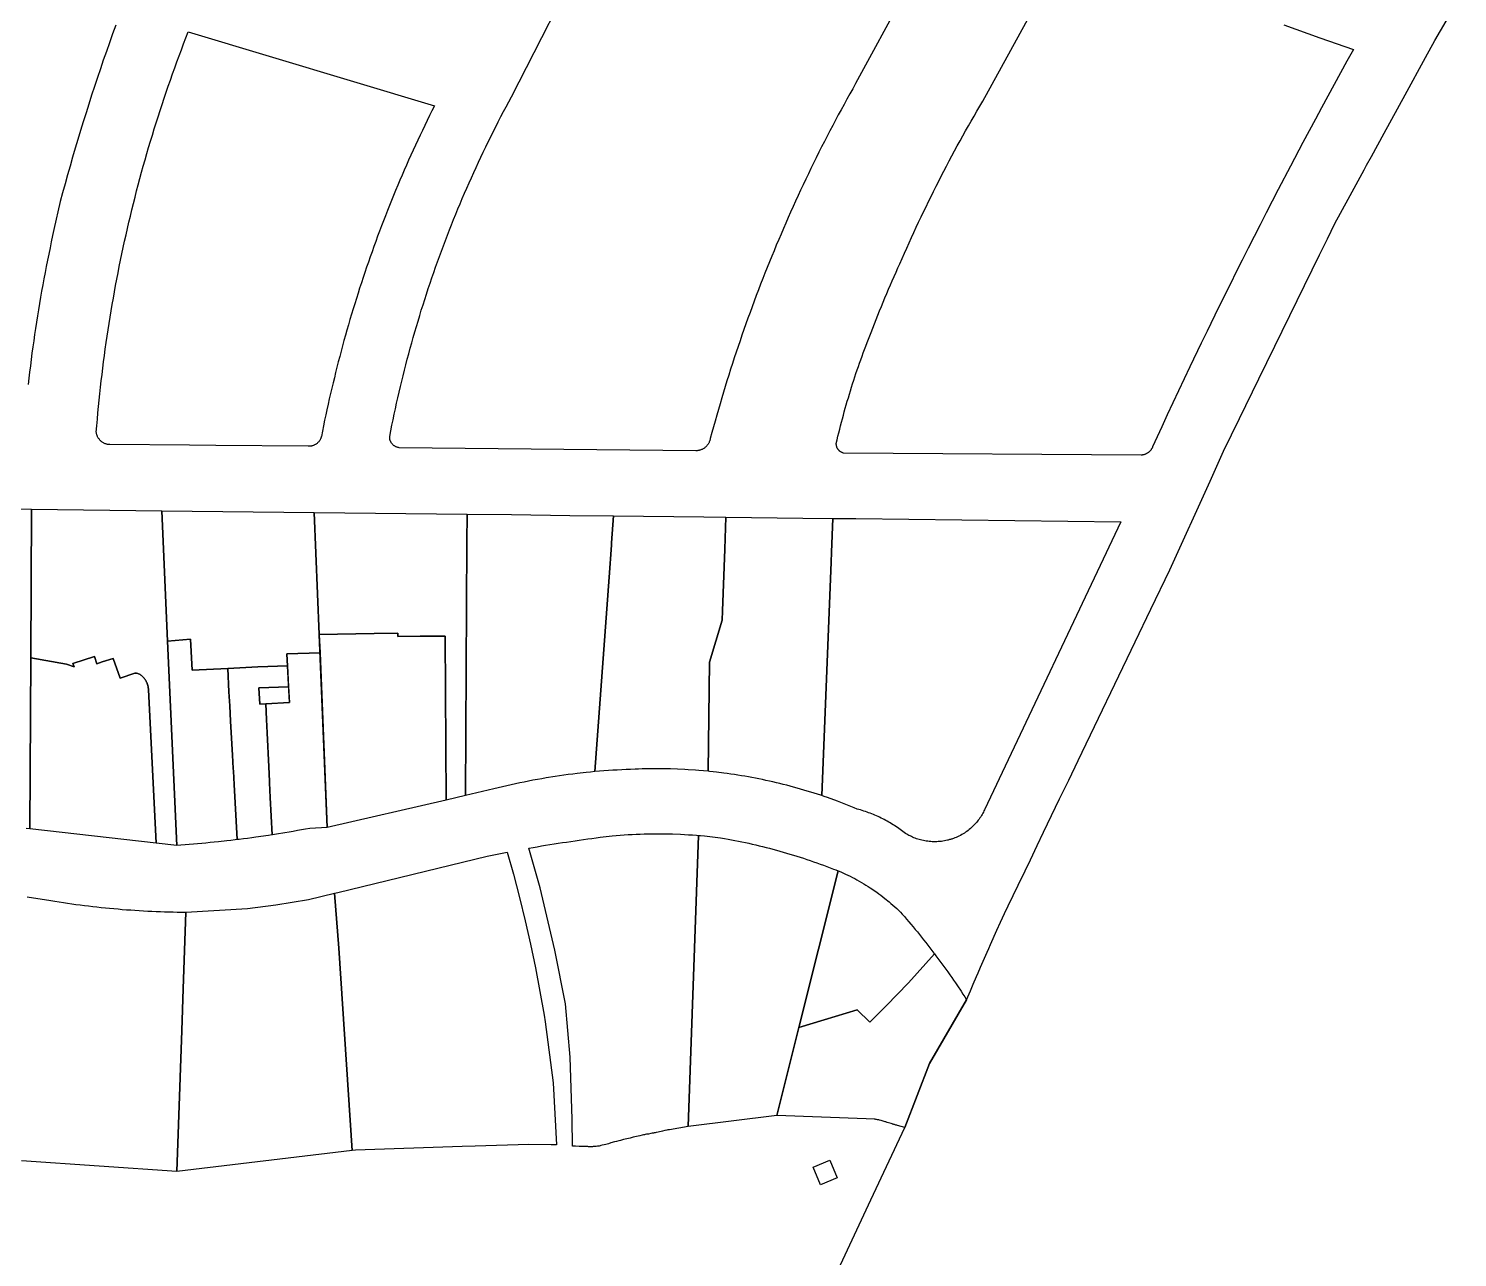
# Model space of a CAD drawing. Header units: metres. Extents: x 3 to 1005126, y 39 to 4383651.
# Drawn here: x 477537.6 to 477799, y 4370850.3 to 4371075.1 of the extents above; entities that cross this region are included whole.
import ezdxf

# ---------------------------------------------------------------- set-up
doc = ezdxf.new("R2010")
doc.units = ezdxf.units.M
doc.header["$MEASUREMENT"] = 0
doc.layers.add('TM_Llucmajor', color=7, linetype='Continuous')

msp = doc.modelspace()

# ---------------------------------------------------------------- linework, layer by layer
at = {"layer": 'TM_Llucmajor', "linetype": 'Continuous', "flags": 128}
for points in [[(477706.56, 4371097.54), (477688.92, 4371065.03), (477688.38, 4371064.07), (477687.85, 4371063.12), (477687.32, 4371062.16), (477686.79, 4371061.19), (477686.27, 4371060.23), (477685.74, 4371059.26), (477685.23, 4371058.3), (477684.72, 4371057.32), (477684.21, 4371056.35), (477683.7, 4371055.38), (477683.2, 4371054.4), (477682.7, 4371053.42), (477682.21, 4371052.44), (477681.72, 4371051.45), (477681.23, 4371050.47), (477680.75, 4371049.48), (477680.27, 4371048.49), (477679.8, 4371047.5), (477679.33, 4371046.5), (477678.86, 4371045.51), (477678.4, 4371044.51), (477677.94, 4371043.51), (477677.48, 4371042.51), (477677.03, 4371041.51), (477676.58, 4371040.5), (477676.14, 4371039.49), (477675.7, 4371038.48), (477675.27, 4371037.47), (477674.84, 4371036.46), (477674.41, 4371035.45), (477673.99, 4371034.43), (477673.57, 4371033.41), (477673.15, 4371032.39), (477672.74, 4371031.37), (477672.33, 4371030.35), (477671.93, 4371029.33), (477671.53, 4371028.3), (477671.14, 4371027.27), (477670.75, 4371026.25), (477670.36, 4371025.22), (477669.98, 4371024.18), (477669.6, 4371023.15), (477669.22, 4371022.12), (477668.85, 4371021.08), (477668.49, 4371020.04), (477668.13, 4371019.01), (477667.77, 4371017.97), (477667.42, 4371016.92), (477667.07, 4371015.88), (477666.72, 4371014.84), (477666.38, 4371013.79), (477666.04, 4371012.75), (477665.71, 4371011.7), (477665.38, 4371010.65), (477665.06, 4371009.6), (477664.74, 4371008.55), (477664.42, 4371007.5), (477664.11, 4371006.45), (477663.81, 4371005.39), (477663.5, 4371004.34), (477663.2, 4371003.28), (477662.91, 4371002.23), (477662.62, 4371001.17), (477662.33, 4371000.11), (477662.31, 4371000), (477662.29, 4370999.89), (477662.26, 4370999.79), (477662.23, 4370999.68), (477662.19, 4370999.57), (477662.15, 4370999.46), (477662.1, 4370999.35), (477662.04, 4370999.25), (477661.98, 4370999.15), (477661.92, 4370999.04), (477661.85, 4370998.94), (477661.78, 4370998.85), (477661.7, 4370998.75), (477661.62, 4370998.66), (477661.53, 4370998.58), (477661.44, 4370998.5), (477661.34, 4370998.42), (477661.25, 4370998.34), (477661.14, 4370998.27), (477661.04, 4370998.21), (477660.93, 4370998.15), (477660.82, 4370998.1), (477660.71, 4370998.05), (477660.6, 4370998.01), (477660.49, 4370997.97), (477660.38, 4370997.94), (477660.27, 4370997.91), (477660.15, 4370997.89), (477660.04, 4370997.87), (477659.93, 4370997.86), (477659.82, 4370997.85), (477659.71, 4370997.85), (477659.71, 4370997.85), (477605.41, 4370998.41), (477605.33, 4370998.42), (477605.24, 4370998.44), (477605.16, 4370998.46), (477605.07, 4370998.48), (477604.99, 4370998.51), (477604.9, 4370998.54), (477604.82, 4370998.58), (477604.73, 4370998.62), (477604.65, 4370998.67), (477604.57, 4370998.72), (477604.49, 4370998.77), (477604.42, 4370998.83), (477604.34, 4370998.89), (477604.27, 4370998.96), (477604.2, 4370999.03), (477604.14, 4370999.1), (477604.08, 4370999.18), (477604.02, 4370999.26), (477603.97, 4370999.34), (477603.92, 4370999.42), (477603.88, 4370999.51), (477603.84, 4370999.6), (477603.81, 4370999.69), (477603.78, 4370999.78), (477603.75, 4370999.87), (477603.73, 4370999.95), (477603.72, 4371000.04), (477603.71, 4371000.13), (477603.7, 4371000.22), (477603.7, 4371000.31), (477603.7, 4371000.4), (477603.7, 4371000.48), (477603.9, 4371001.49), (477604.1, 4371002.5), (477604.31, 4371003.51), (477604.52, 4371004.52), (477604.74, 4371005.53), (477604.96, 4371006.54), (477605.19, 4371007.55), (477605.42, 4371008.56), (477605.66, 4371009.57), (477605.9, 4371010.57), (477606.14, 4371011.58), (477606.4, 4371012.58), (477606.65, 4371013.58), (477606.91, 4371014.58), (477607.18, 4371015.58), (477607.45, 4371016.58), (477607.73, 4371017.58), (477608.01, 4371018.58), (477608.29, 4371019.58), (477608.58, 4371020.57), (477608.88, 4371021.56), (477609.18, 4371022.56), (477609.48, 4371023.55), (477609.79, 4371024.54), (477610.11, 4371025.53), (477610.43, 4371026.51), (477610.75, 4371027.5), (477611.08, 4371028.48), (477611.41, 4371029.46), (477611.75, 4371030.44), (477612.09, 4371031.42), (477612.44, 4371032.4), (477612.79, 4371033.38), (477613.15, 4371034.35), (477613.51, 4371035.32), (477613.88, 4371036.29), (477614.25, 4371037.26), (477614.63, 4371038.23), (477615.01, 4371039.19), (477615.39, 4371040.16), (477615.78, 4371041.12), (477616.18, 4371042.08), (477616.57, 4371043.03), (477616.98, 4371043.99), (477617.39, 4371044.94), (477617.8, 4371045.89), (477618.22, 4371046.84), (477618.64, 4371047.78), (477619.06, 4371048.73), (477619.49, 4371049.67), (477619.93, 4371050.61), (477620.37, 4371051.55), (477620.81, 4371052.48), (477621.26, 4371053.41), (477621.71, 4371054.34), (477622.17, 4371055.27), (477622.63, 4371056.2), (477623.09, 4371057.12), (477623.56, 4371058.04), (477624.04, 4371058.96), (477624.52, 4371059.87), (477625, 4371060.78), (477625.48, 4371061.69), (477625.98, 4371062.6), (477653.67, 4371116.79)], [(477767.21, 4371075.75), (477773.82, 4371073.4), (477779.95, 4371071.21), (477778.78, 4371069.09), (477777.61, 4371066.97), (477776.45, 4371064.85), (477775.29, 4371062.72), (477774.14, 4371060.6), (477773, 4371058.47), (477771.85, 4371056.34), (477770.72, 4371054.2), (477768.46, 4371049.92), (477766.22, 4371045.64), (477764, 4371041.34), (477762.9, 4371039.19), (477761.8, 4371037.03), (477760.7, 4371034.88), (477759.62, 4371032.72), (477758.53, 4371030.55), (477757.45, 4371028.39), (477755.31, 4371024.05), (477753.19, 4371019.71), (477752.14, 4371017.53), (477750.04, 4371013.17), (477749, 4371010.99), (477746.94, 4371006.61), (477745.92, 4371004.42), (477744.9, 4371002.23), (477743.23, 4370998.54), (477743.23, 4370998.54), (477743.2, 4370998.47), (477743.16, 4370998.39), (477743.12, 4370998.32), (477743.08, 4370998.25), (477743.04, 4370998.18), (477742.99, 4370998.11), (477742.95, 4370998.04), (477742.89, 4370997.98), (477742.84, 4370997.91), (477742.78, 4370997.85), (477742.73, 4370997.78), (477742.67, 4370997.72), (477742.6, 4370997.66), (477742.54, 4370997.61), (477742.47, 4370997.55), (477742.4, 4370997.5), (477742.33, 4370997.45), (477742.26, 4370997.41), (477742.19, 4370997.36), (477742.11, 4370997.32), (477742.04, 4370997.28), (477741.96, 4370997.24), (477741.88, 4370997.21), (477741.8, 4370997.18), (477741.72, 4370997.15), (477741.64, 4370997.12), (477741.56, 4370997.1), (477741.48, 4370997.08), (477741.4, 4370997.07), (477741.32, 4370997.05), (477741.24, 4370997.04), (477741.16, 4370997.03), (477686.71, 4370997.43), (477686.58, 4370997.47), (477686.51, 4370997.49), (477686.44, 4370997.52), (477686.37, 4370997.54), (477686.31, 4370997.58), (477686.24, 4370997.61), (477686.18, 4370997.65), (477686.11, 4370997.69), (477686.05, 4370997.74), (477685.99, 4370997.79), (477685.93, 4370997.84), (477685.88, 4370997.89), (477685.82, 4370997.95), (477685.77, 4370998.01), (477685.72, 4370998.07), (477685.68, 4370998.13), (477685.63, 4370998.2), (477685.6, 4370998.26), (477685.56, 4370998.33), (477685.53, 4370998.4), (477685.5, 4370998.47), (477685.47, 4370998.54), (477685.45, 4370998.62), (477685.43, 4370998.69), (477685.41, 4370998.76), (477685.4, 4370998.83), (477685.39, 4370998.91), (477685.38, 4370998.98), (477685.38, 4370999.05), (477685.38, 4370999.12), (477685.38, 4370999.19), (477685.53, 4370999.84), (477685.68, 4371000.49), (477685.84, 4371001.13), (477686, 4371001.78), (477686.16, 4371002.42), (477686.33, 4371003.07), (477686.5, 4371003.71), (477686.67, 4371004.35), (477686.84, 4371004.99), (477687.02, 4371005.63), (477687.2, 4371006.27), (477687.39, 4371006.91), (477687.58, 4371007.55), (477687.77, 4371008.19), (477687.96, 4371008.82), (477688.16, 4371009.46), (477688.36, 4371010.09), (477688.57, 4371010.73), (477688.77, 4371011.36), (477688.98, 4371011.99), (477689.2, 4371012.62), (477689.41, 4371013.25), (477689.63, 4371013.88), (477689.86, 4371014.5), (477690.08, 4371015.13), (477690.31, 4371015.75), (477690.54, 4371016.37), (477690.78, 4371017), (477691.02, 4371017.62), (477691.26, 4371018.23), (477691.5, 4371018.85), (477691.75, 4371019.47), (477692.06, 4371020.27), (477692.36, 4371021.06), (477692.67, 4371021.86), (477692.98, 4371022.65), (477693.3, 4371023.45), (477693.62, 4371024.24), (477693.94, 4371025.03), (477694.27, 4371025.82), (477694.6, 4371026.6), (477694.93, 4371027.39), (477695.27, 4371028.17), (477695.61, 4371028.95), (477695.96, 4371029.73), (477696.31, 4371030.51), (477696.66, 4371031.29), (477697.02, 4371032.06), (477697.43, 4371033.02), (477697.85, 4371033.97), (477698.27, 4371034.93), (477698.7, 4371035.88), (477699.13, 4371036.83), (477699.56, 4371037.77), (477700, 4371038.72), (477700.44, 4371039.66), (477700.89, 4371040.61), (477701.34, 4371041.55), (477701.79, 4371042.49), (477702.25, 4371043.42), (477702.71, 4371044.36), (477703.17, 4371045.29), (477703.64, 4371046.22), (477704.11, 4371047.15), (477704.58, 4371048.08), (477705.06, 4371049.01), (477705.55, 4371049.93), (477706.03, 4371050.85), (477706.52, 4371051.77), (477707.02, 4371052.69), (477707.51, 4371053.61), (477708.01, 4371054.52), (477708.52, 4371055.44), (477709.03, 4371056.35), (477709.54, 4371057.25), (477710.05, 4371058.16), (477710.57, 4371059.06), (477711.09, 4371059.97), (477711.62, 4371060.86), (477712.15, 4371061.76), (477727.55, 4371089.86)], [(477686.15, 4370848.96), (477691.71, 4370860.81), (477697.93, 4370874.05), (477702.41, 4370885.79), (477709.2, 4370897.43), (477709.68, 4370898.53), (477709.91, 4370899.06), (477710.44, 4370900.28), (477711.04, 4370901.68), (477711.34, 4370902.36), (477711.78, 4370903.37), (477712.96, 4370906.1), (477713.27, 4370906.83), (477713.59, 4370907.55), (477714.71, 4370910.14), (477715.41, 4370911.63), (477716.15, 4370913.18), (477716.84, 4370914.62), (477718.64, 4370918.36), (477719.91, 4370921), (477720.89, 4370923.04), (477722.13, 4370925.63), (477723.3, 4370928.05), (477726.23, 4370934.17), (477727.88, 4370937.6), (477729.61, 4370941.21), (477740.03, 4370962.89), (477742.91, 4370968.88), (477746.36, 4370976.05), (477753.73, 4370992.31), (477756.17, 4370997.78), (477759.11, 4371003.76), (477762.66, 4371011.01), (477765.57, 4371016.95), (477773.78, 4371033.69), (477775.2, 4371036.58), (477776.58, 4371039.41), (477778.99, 4371043.88), (477781.93, 4371049.24), (477782.38, 4371050.07), (477783.24, 4371051.66), (477785.57, 4371055.92), (477789.42, 4371062.97), (477793.12, 4371069.75), (477794.83, 4371072.86), (477798.98, 4371079.98)], [(477553.59, 4371075.67), (477553.01, 4371074.08), (477552.44, 4371072.48), (477551.88, 4371070.89), (477551.32, 4371069.29), (477550.78, 4371067.69), (477550.25, 4371066.1), (477549.7, 4371064.48), (477549.18, 4371062.87), (477548.66, 4371061.26), (477548.16, 4371059.65), (477547.66, 4371058.04), (477547.16, 4371056.42), (477546.66, 4371054.8), (477546.18, 4371053.18), (477545.71, 4371051.56), (477545.25, 4371049.93), (477544.78, 4371048.3), (477544.34, 4371046.68), (477543.88, 4371045.05), (477543.45, 4371043.42), (477542.28, 4371038.33), (477542.04, 4371037.21), (477541.8, 4371036.08), (477541.57, 4371034.96), (477541.34, 4371033.83), (477541.1, 4371032.71), (477540.88, 4371031.57), (477540.67, 4371030.44), (477540.45, 4371029.31), (477540.25, 4371028.18), (477540.04, 4371027.05), (477539.84, 4371025.92), (477539.66, 4371024.78), (477539.46, 4371023.64), (477539.28, 4371022.51), (477539.1, 4371021.38), (477538.92, 4371020.23), (477538.75, 4371019.09), (477538.59, 4371017.96), (477538.43, 4371016.83), (477538.27, 4371015.67), (477538.12, 4371014.53), (477537.97, 4371013.39), (477537.84, 4371012.25), (477537.69, 4371011.11), (477537.57, 4371009.96)], [(477493.32, 4370987.67), (477538.16, 4370987.16), (477538.03, 4370959.99), (477537.89, 4370928.67), (477537.89, 4370928.67), (477537.23, 4370928.78)], [(477537.4, 4370916.25), (477541.72, 4370915.56), (477542.48, 4370915.44), (477543.25, 4370915.32), (477544.01, 4370915.2), (477544.78, 4370915.09), (477545.55, 4370914.98), (477546.31, 4370914.87), (477547.08, 4370914.77), (477547.85, 4370914.67), (477548.62, 4370914.58), (477549.39, 4370914.49), (477550.16, 4370914.4), (477550.93, 4370914.32), (477551.7, 4370914.24), (477552.47, 4370914.17), (477553.24, 4370914.1), (477554.01, 4370914.03), (477554.79, 4370913.96), (477555.56, 4370913.9), (477556.33, 4370913.85), (477557.11, 4370913.79), (477557.88, 4370913.75), (477558.65, 4370913.7), (477559.43, 4370913.66), (477560.2, 4370913.62), (477560.97, 4370913.59), (477561.75, 4370913.56), (477562.52, 4370913.53), (477563.3, 4370913.51), (477564.07, 4370913.49), (477564.84, 4370913.47), (477565.62, 4370913.46), (477566.39, 4370913.45), (477565.91, 4370899.45), (477565.65, 4370891.79), (477564.76, 4370865.99), (477536.34, 4370867.99)]]:
    msp.add_lwpolyline(points, dxfattribs=at)
for points in [[(477550.04, 4371001.26), (477550.13, 4371002.43), (477550.23, 4371003.6), (477550.33, 4371004.77), (477550.44, 4371005.94), (477550.56, 4371007.11), (477550.68, 4371008.28), (477550.81, 4371009.45), (477550.94, 4371010.62), (477551.08, 4371011.79), (477551.22, 4371012.95), (477551.37, 4371014.12), (477551.52, 4371015.29), (477551.68, 4371016.45), (477551.84, 4371017.62), (477552.01, 4371018.79), (477552.19, 4371019.95), (477552.37, 4371021.12), (477552.56, 4371022.28), (477552.75, 4371023.44), (477552.94, 4371024.61), (477553.15, 4371025.77), (477553.35, 4371026.93), (477553.57, 4371028.09), (477553.79, 4371029.25), (477554.01, 4371030.41), (477554.24, 4371031.56), (477554.47, 4371032.72), (477554.71, 4371033.88), (477554.96, 4371035.03), (477555.21, 4371036.18), (477555.47, 4371037.33), (477555.73, 4371038.49), (477555.99, 4371039.64), (477556.27, 4371040.78), (477556.54, 4371041.93), (477556.83, 4371043.08), (477557.12, 4371044.22), (477557.41, 4371045.36), (477557.71, 4371046.5), (477558.01, 4371047.64), (477558.32, 4371048.78), (477558.63, 4371049.92), (477558.95, 4371051.06), (477559.28, 4371052.19), (477559.61, 4371053.32), (477559.94, 4371054.45), (477560.29, 4371055.58), (477560.63, 4371056.71), (477560.98, 4371057.83), (477561.34, 4371058.95), (477561.7, 4371060.08), (477562.06, 4371061.2), (477562.44, 4371062.31), (477562.81, 4371063.43), (477563.19, 4371064.54), (477563.58, 4371065.65), (477563.97, 4371066.76), (477564.37, 4371067.87), (477564.77, 4371068.97), (477565.18, 4371070.08), (477565.59, 4371071.18), (477566, 4371072.28), (477566.42, 4371073.37), (477566.85, 4371074.46), (477611.87, 4371060.94), (477611.42, 4371060.05), (477610.98, 4371059.15), (477610.54, 4371058.26), (477610.1, 4371057.36), (477609.67, 4371056.45), (477609.24, 4371055.55), (477608.82, 4371054.65), (477608.4, 4371053.74), (477607.98, 4371052.83), (477607.57, 4371051.92), (477607.16, 4371051), (477606.75, 4371050.09), (477606.35, 4371049.17), (477605.95, 4371048.25), (477605.56, 4371047.33), (477605.17, 4371046.41), (477604.78, 4371045.48), (477604.4, 4371044.56), (477604.02, 4371043.63), (477603.65, 4371042.7), (477603.28, 4371041.77), (477602.91, 4371040.83), (477602.55, 4371039.9), (477602.19, 4371038.96), (477601.84, 4371038.02), (477601.49, 4371037.08), (477601.14, 4371036.14), (477600.8, 4371035.2), (477600.46, 4371034.25), (477600.13, 4371033.31), (477599.8, 4371032.36), (477599.47, 4371031.41), (477599.15, 4371030.46), (477598.83, 4371029.51), (477598.51, 4371028.56), (477598.2, 4371027.6), (477597.9, 4371026.65), (477597.6, 4371025.69), (477597.3, 4371024.74), (477597.01, 4371023.78), (477596.72, 4371022.82), (477596.43, 4371021.85), (477596.15, 4371020.89), (477595.87, 4371019.93), (477595.6, 4371018.96), (477595.33, 4371018), (477595.07, 4371017.03), (477594.81, 4371016.06), (477594.55, 4371015.1), (477594.3, 4371014.13), (477594.05, 4371013.16), (477593.81, 4371012.18), (477593.57, 4371011.21), (477593.33, 4371010.24), (477593.1, 4371009.27), (477592.87, 4371008.29), (477592.65, 4371007.32), (477592.43, 4371006.34), (477592.22, 4371005.36), (477592.01, 4371004.39), (477591.8, 4371003.41), (477591.6, 4371002.43), (477591.4, 4371001.45), (477591.21, 4371000.47), (477591.19, 4371000.38), (477591.16, 4371000.29), (477591.13, 4371000.19), (477591.09, 4371000.1), (477591.05, 4371000.01), (477591, 4370999.92), (477590.95, 4370999.83), (477590.9, 4370999.75), (477590.84, 4370999.66), (477590.78, 4370999.58), (477590.71, 4370999.5), (477590.64, 4370999.42), (477590.57, 4370999.34), (477590.49, 4370999.27), (477590.41, 4370999.2), (477590.33, 4370999.13), (477590.24, 4370999.07), (477590.15, 4370999.01), (477590.06, 4370998.96), (477589.97, 4370998.91), (477589.87, 4370998.86), (477589.78, 4370998.82), (477589.68, 4370998.79), (477589.58, 4370998.76), (477589.48, 4370998.73), (477589.38, 4370998.71), (477589.28, 4370998.69), (477589.19, 4370998.67), (477589.09, 4370998.66), (477588.99, 4370998.66), (477588.89, 4370998.66), (477588.8, 4370998.66), (477571.88, 4370998.8), (477567.07, 4370998.84), (477552.53, 4370998.96), (477552.42, 4370998.96), (477552.32, 4370998.97), (477552.21, 4370998.99), (477552.1, 4370999.01), (477551.99, 4370999.03), (477551.88, 4370999.06), (477551.77, 4370999.1), (477551.66, 4370999.13), (477551.55, 4370999.18), (477551.44, 4370999.23), (477551.34, 4370999.29), (477551.23, 4370999.35), (477551.13, 4370999.41), (477551.04, 4370999.48), (477550.94, 4370999.56), (477550.85, 4370999.64), (477550.76, 4370999.72), (477550.68, 4370999.81), (477550.6, 4370999.9), (477550.53, 4371000), (477550.46, 4371000.1), (477550.4, 4371000.2), (477550.34, 4371000.3), (477550.28, 4371000.4), (477550.24, 4371000.51), (477550.19, 4371000.62), (477550.15, 4371000.72), (477550.12, 4371000.83), (477550.09, 4371000.94), (477550.07, 4371001.05), (477550.05, 4371001.15), (477550.04, 4371001.26)], [(477538.03, 4370959.99), (477538.16, 4370987.16), (477562.01, 4370986.88), (477563.07, 4370963.01), (477564.74, 4370925.64), (477561, 4370926.06), (477559.57, 4370954.15), (477559.57, 4370954.25), (477559.56, 4370954.35), (477559.55, 4370954.45), (477559.53, 4370954.55), (477559.52, 4370954.65), (477559.5, 4370954.75), (477559.47, 4370954.85), (477559.45, 4370954.95), (477559.42, 4370955.05), (477559.39, 4370955.15), (477559.35, 4370955.24), (477559.31, 4370955.34), (477559.27, 4370955.44), (477559.23, 4370955.53), (477559.18, 4370955.62), (477559.13, 4370955.71), (477559.08, 4370955.81), (477559.03, 4370955.89), (477558.97, 4370955.98), (477558.91, 4370956.07), (477558.85, 4370956.15), (477558.78, 4370956.23), (477558.72, 4370956.31), (477558.65, 4370956.39), (477558.58, 4370956.46), (477558.51, 4370956.53), (477558.43, 4370956.6), (477558.36, 4370956.67), (477558.28, 4370956.73), (477558.2, 4370956.79), (477558.12, 4370956.85), (477558.04, 4370956.91), (477557.63, 4370957.1), (477557.4, 4370957.15), (477557.09, 4370957.14), (477554.41, 4370956.27), (477553.14, 4370959.86), (477551.12, 4370959.22), (477550.11, 4370958.89), (477549.68, 4370960.22), (477545.77, 4370958.96), (477545.98, 4370958.32), (477544.59, 4370958.8), (477538.03, 4370959.99)], [(477584.86, 4370960.69), (477584.98, 4370958.51), (477579.55, 4370958.33), (477574.07, 4370958.04), (477567.55, 4370957.69), (477567.27, 4370963.36), (477563.07, 4370963.01), (477562.01, 4370986.88), (477589.91, 4370986.56), (477590.82, 4370964.21), (477590.96, 4370960.88), (477584.86, 4370960.69)], [(477590.82, 4370964.21), (477589.91, 4370986.56), (477617.84, 4370986.24), (477617.81, 4370981.1), (477617.54, 4370934.78), (477614, 4370933.96), (477613.84, 4370963.91), (477609.71, 4370963.91), (477609.25, 4370963.91), (477605.21, 4370963.89), (477605.2, 4370964.5), (477600.87, 4370964.41), (477590.82, 4370964.21)], [(477641.2, 4370939.15), (477640.43, 4370939.07), (477639.61, 4370938.99), (477637.99, 4370938.81), (477637.18, 4370938.71), (477636.36, 4370938.61), (477635.55, 4370938.49), (477634.74, 4370938.38), (477633.94, 4370938.26), (477632.32, 4370938), (477631.51, 4370937.86), (477630.71, 4370937.72), (477629.9, 4370937.57), (477628.3, 4370937.25), (477627.5, 4370937.09), (477626.7, 4370936.91), (477625.9, 4370936.74), (477625.11, 4370936.56), (477624.31, 4370936.37), (477623.52, 4370936.18), (477622.73, 4370935.98), (477617.54, 4370934.78), (477617.81, 4370981.1), (477617.84, 4370986.24), (477625.97, 4370986.16), (477636.67, 4370986.03), (477644.64, 4370985.94), (477644.28, 4370981.03), (477644.25, 4370980.6), (477643.82, 4370974.73), (477641.2, 4370939.15)], [(477661.97, 4370939.21), (477660.25, 4370939.37), (477659.6, 4370939.42), (477658.3, 4370939.5), (477657.65, 4370939.54), (477656.35, 4370939.6), (477655.05, 4370939.64), (477654.41, 4370939.66), (477653.76, 4370939.67), (477653.11, 4370939.67), (477652.46, 4370939.68), (477651.81, 4370939.67), (477651.17, 4370939.66), (477649.87, 4370939.64), (477649.23, 4370939.62), (477648.58, 4370939.59), (477647.76, 4370939.57), (477646.95, 4370939.53), (477646.13, 4370939.5), (477645.32, 4370939.45), (477644.5, 4370939.4), (477643.69, 4370939.35), (477642.87, 4370939.29), (477642.06, 4370939.22), (477641.2, 4370939.15), (477643.82, 4370974.73), (477644.25, 4370980.6), (477644.28, 4370981.03), (477644.64, 4370985.94), (477661.16, 4370985.75), (477665.19, 4370985.7), (477664.98, 4370979.82), (477664.59, 4370968.57), (477664.53, 4370966.87), (477662.21, 4370959.18), (477661.97, 4370939.21)], [(477661.97, 4370939.21), (477662.21, 4370959.18), (477664.53, 4370966.87), (477664.59, 4370968.57), (477664.98, 4370979.82), (477665.19, 4370985.7), (477679.27, 4370985.53), (477684.77, 4370985.47), (477684.52, 4370979.32), (477684.45, 4370977.46), (477682.73, 4370934.76), (477682.56, 4370934.82), (477681.32, 4370935.22), (477679.46, 4370935.79), (477678.2, 4370936.15), (477677.58, 4370936.33), (477676.95, 4370936.5), (477676.32, 4370936.66), (477675.68, 4370936.82), (477675.05, 4370936.98), (477674.42, 4370937.13), (477673.78, 4370937.28), (477673.14, 4370937.42), (477672.51, 4370937.56), (477671.87, 4370937.7), (477671.23, 4370937.83), (477670.59, 4370937.95), (477669.95, 4370938.08), (477669.3, 4370938.19), (477668.66, 4370938.31), (477668.02, 4370938.41), (477667.37, 4370938.52), (477666.73, 4370938.62), (477666.08, 4370938.71), (477665.44, 4370938.8), (477664.79, 4370938.89), (477663.49, 4370939.05), (477662.85, 4370939.12), (477662.2, 4370939.19), (477661.97, 4370939.21)], [(477682.73, 4370934.76), (477684.45, 4370977.46), (477684.52, 4370979.32), (477684.77, 4370985.47), (477688.94, 4370985.43), (477737.41, 4370984.86), (477712.49, 4370932.17), (477712.39, 4370931.96), (477712.28, 4370931.74), (477712.17, 4370931.53), (477712.05, 4370931.32), (477711.92, 4370931.11), (477711.79, 4370930.9), (477711.65, 4370930.69), (477711.5, 4370930.48), (477711.35, 4370930.27), (477711.19, 4370930.07), (477711.03, 4370929.87), (477710.85, 4370929.67), (477710.68, 4370929.48), (477710.49, 4370929.29), (477710.3, 4370929.1), (477710.1, 4370928.92), (477709.9, 4370928.74), (477709.69, 4370928.57), (477709.48, 4370928.4), (477709.26, 4370928.23), (477709.03, 4370928.07), (477708.8, 4370927.92), (477708.56, 4370927.77), (477708.32, 4370927.63), (477708.07, 4370927.5), (477707.82, 4370927.37), (477707.57, 4370927.25), (477707.31, 4370927.13), (477707.05, 4370927.03), (477706.79, 4370926.93), (477706.65, 4370926.88), (477706.52, 4370926.83), (477706.38, 4370926.79), (477706.25, 4370926.75), (477706.11, 4370926.71), (477705.97, 4370926.67), (477705.84, 4370926.63), (477705.7, 4370926.6), (477705.42, 4370926.54), (477705.15, 4370926.48), (477704.87, 4370926.44), (477704.59, 4370926.4), (477704.31, 4370926.37), (477704.03, 4370926.35), (477703.75, 4370926.33), (477703.47, 4370926.33), (477703.19, 4370926.33), (477702.92, 4370926.34), (477702.64, 4370926.35), (477702.37, 4370926.38), (477702.1, 4370926.41), (477701.83, 4370926.44), (477701.57, 4370926.49), (477701.3, 4370926.54), (477701.05, 4370926.6), (477700.79, 4370926.66), (477700.54, 4370926.73), (477700.29, 4370926.81), (477700.05, 4370926.89), (477699.81, 4370926.98), (477699.57, 4370927.07), (477699.34, 4370927.17), (477699.11, 4370927.27), (477698.89, 4370927.38), (477698.67, 4370927.49), (477698.46, 4370927.61), (477698.25, 4370927.73), (477698.05, 4370927.85), (477697.8, 4370928.04), (477697.56, 4370928.22), (477697.31, 4370928.41), (477697.06, 4370928.59), (477696.8, 4370928.77), (477696.55, 4370928.95), (477696.29, 4370929.12), (477696.03, 4370929.29), (477695.76, 4370929.45), (477695.5, 4370929.62), (477695.23, 4370929.78), (477694.96, 4370929.93), (477694.69, 4370930.09), (477694.41, 4370930.24), (477694.14, 4370930.38), (477693.86, 4370930.52), (477693.58, 4370930.66), (477693.3, 4370930.8), (477693.02, 4370930.93), (477692.73, 4370931.06), (477692.45, 4370931.18), (477692.16, 4370931.3), (477691.87, 4370931.42), (477691.58, 4370931.54), (477691.29, 4370931.64), (477691, 4370931.75), (477690.7, 4370931.85), (477690.41, 4370931.95), (477690.11, 4370932.05), (477689.81, 4370932.14), (477689.52, 4370932.22), (477689.22, 4370932.31), (477688.63, 4370932.56), (477687.43, 4370933.04), (477686.83, 4370933.28), (477686.22, 4370933.51), (477685.62, 4370933.74), (477683.79, 4370934.4), (477683.17, 4370934.61), (477682.73, 4370934.76)], [(477563.07, 4370963.01), (477567.27, 4370963.36), (477567.55, 4370957.69), (477574.07, 4370958.04), (477574.3, 4370953.75), (477574.44, 4370951.18), (477574.6, 4370948.39), (477574.94, 4370942.18), (477575.07, 4370939.73), (477575.1, 4370939.21), (477575.23, 4370936.77), (477575.78, 4370926.71), (477575.43, 4370926.66), (477574.66, 4370926.57), (477573.9, 4370926.48), (477572.38, 4370926.32), (477571.61, 4370926.24), (477570.85, 4370926.16), (477570.09, 4370926.09), (477569.32, 4370926.01), (477568.56, 4370925.95), (477567.8, 4370925.88), (477567.03, 4370925.82), (477566.27, 4370925.76), (477565.5, 4370925.7), (477564.74, 4370925.64), (477563.07, 4370963.01)], [(477590.82, 4370964.21), (477600.87, 4370964.41), (477605.2, 4370964.5), (477605.21, 4370963.89), (477609.25, 4370963.91), (477609.71, 4370963.91), (477613.84, 4370963.91), (477614, 4370933.96), (477592.26, 4370928.92), (477590.82, 4370964.21)], [(477537.89, 4370928.67), (477538.03, 4370959.99), (477544.59, 4370958.8), (477545.98, 4370958.32), (477545.77, 4370958.96), (477549.68, 4370960.22), (477550.11, 4370958.89), (477551.12, 4370959.22), (477553.14, 4370959.86), (477554.41, 4370956.27), (477557.09, 4370957.14), (477557.4, 4370957.15), (477557.63, 4370957.1), (477558.04, 4370956.91), (477558.12, 4370956.85), (477558.2, 4370956.79), (477558.28, 4370956.73), (477558.36, 4370956.67), (477558.43, 4370956.6), (477558.51, 4370956.53), (477558.58, 4370956.46), (477558.65, 4370956.39), (477558.72, 4370956.31), (477558.78, 4370956.23), (477558.85, 4370956.15), (477558.91, 4370956.07), (477558.97, 4370955.98), (477559.03, 4370955.89), (477559.08, 4370955.81), (477559.13, 4370955.71), (477559.18, 4370955.62), (477559.23, 4370955.53), (477559.27, 4370955.44), (477559.31, 4370955.34), (477559.35, 4370955.24), (477559.39, 4370955.15), (477559.42, 4370955.05), (477559.45, 4370954.95), (477559.47, 4370954.85), (477559.5, 4370954.75), (477559.52, 4370954.65), (477559.53, 4370954.55), (477559.55, 4370954.45), (477559.56, 4370954.35), (477559.57, 4370954.25), (477559.57, 4370954.15), (477561, 4370926.06), (477537.89, 4370928.67)], [(477585.36, 4370951.77), (477584.86, 4370960.69), (477590.96, 4370960.88), (477592.26, 4370928.92), (477589.07, 4370928.77), (477588.32, 4370928.63), (477587.56, 4370928.5), (477586.81, 4370928.36), (477586.05, 4370928.23), (477585.3, 4370928.1), (477584.54, 4370927.97), (477583.02, 4370927.73), (477582.27, 4370927.61), (477582.18, 4370927.6), (477581.85, 4370934.41), (477581.72, 4370937.09), (477581.7, 4370937.43), (477581.58, 4370940.05), (477581.28, 4370946.23), (477581.16, 4370948.68), (477581.02, 4370951.53), (477585.36, 4370951.77)], [(477579.55, 4370958.33), (477584.98, 4370958.51), (477585.2, 4370954.69), (477579.77, 4370954.46), (477579.93, 4370951.47), (477581.02, 4370951.53), (477581.16, 4370948.68), (477581.28, 4370946.23), (477581.58, 4370940.05), (477581.7, 4370937.43), (477581.72, 4370937.09), (477581.85, 4370934.41), (477582.18, 4370927.6), (477581.51, 4370927.49), (477579.23, 4370927.16), (477578.47, 4370927.06), (477577.71, 4370926.95), (477576.95, 4370926.85), (477576.19, 4370926.76), (477575.78, 4370926.71), (477575.23, 4370936.77), (477575.1, 4370939.21), (477575.07, 4370939.73), (477574.94, 4370942.18), (477574.6, 4370948.39), (477574.44, 4370951.18), (477574.3, 4370953.75), (477574.07, 4370958.04), (477579.55, 4370958.33)], [(477581.02, 4370951.53), (477579.93, 4370951.47), (477579.77, 4370954.46), (477585.2, 4370954.69), (477585.36, 4370951.77), (477581.02, 4370951.53)], [(477658.3, 4370874.23), (477654.89, 4370873.66), (477654.59, 4370873.61), (477654.4, 4370873.57), (477654, 4370873.49), (477653.61, 4370873.41), (477652.82, 4370873.23), (477652.43, 4370873.15), (477652.23, 4370873.11), (477652.06, 4370873.08), (477651.94, 4370873.05), (477651.71, 4370873.01), (477651.47, 4370872.96), (477651.01, 4370872.87), (477650.66, 4370872.81), (477650.42, 4370872.76), (477650.31, 4370872.74), (477650.13, 4370872.7), (477649.87, 4370872.65), (477649.42, 4370872.55), (477649.13, 4370872.49), (477648.54, 4370872.35), (477648.24, 4370872.28), (477647.65, 4370872.13), (477646.47, 4370871.84), (477645.88, 4370871.69), (477645.63, 4370871.63), (477645.15, 4370871.5), (477644.82, 4370871.41), (477644.17, 4370871.23), (477643.69, 4370871.09), (477643.2, 4370870.96), (477642.95, 4370870.89), (477642.58, 4370870.8), (477642.32, 4370870.74), (477642.18, 4370870.71), (477641.98, 4370870.67), (477641.78, 4370870.64), (477641.68, 4370870.63), (477641.48, 4370870.6), (477641.38, 4370870.59), (477641.23, 4370870.58), (477641.03, 4370870.56), (477640.93, 4370870.56), (477640.78, 4370870.55), (477640.55, 4370870.55), (477640.41, 4370870.55), (477640.3, 4370870.55), (477640.23, 4370870.55), (477640.08, 4370870.55), (477639.92, 4370870.56), (477639.61, 4370870.56), (477639.45, 4370870.56), (477639.38, 4370870.56), (477639.24, 4370870.56), (477639.17, 4370870.56), (477639.07, 4370870.56), (477639, 4370870.56), (477638.91, 4370870.57), (477638.7, 4370870.57), (477638.35, 4370870.59), (477637.65, 4370870.64), (477637.13, 4370870.67), (477637.09, 4370875.57), (477636.7, 4370886.95), (477635.85, 4370896.71), (477633.9, 4370906.52), (477631.2, 4370917.87), (477629.14, 4370925.15), (477629.91, 4370925.28), (477630.68, 4370925.42), (477631.44, 4370925.55), (477632.21, 4370925.68), (477632.98, 4370925.8), (477633.75, 4370925.93), (477634.52, 4370926.05), (477635.29, 4370926.17), (477636.06, 4370926.28), (477636.83, 4370926.4), (477637.6, 4370926.51), (477638.37, 4370926.62), (477639.15, 4370926.73), (477639.92, 4370926.84), (477640.69, 4370926.95), (477641.46, 4370927.05), (477642.19, 4370927.15), (477644.38, 4370927.39), (477645.11, 4370927.46), (477645.84, 4370927.52), (477646.58, 4370927.58), (477647.31, 4370927.63), (477648.05, 4370927.67), (477648.78, 4370927.71), (477649.52, 4370927.74), (477650.26, 4370927.76), (477650.99, 4370927.78), (477652.47, 4370927.8), (477653.2, 4370927.8), (477654.68, 4370927.78), (477655.41, 4370927.76), (477656.89, 4370927.7), (477657.62, 4370927.66), (477658.36, 4370927.62), (477659.09, 4370927.57), (477659.83, 4370927.51), (477660.19, 4370927.48), (477658.3, 4370874.23)], [(477674.48, 4370876.28), (477658.3, 4370874.23), (477660.19, 4370927.48), (477660.56, 4370927.45), (477661.29, 4370927.38), (477662.75, 4370927.22), (477664.21, 4370927.04), (477664.94, 4370926.94), (477665.58, 4370926.82), (477666.22, 4370926.7), (477666.85, 4370926.58), (477667.49, 4370926.45), (477668.12, 4370926.32), (477668.76, 4370926.19), (477669.39, 4370926.05), (477670.02, 4370925.91), (477670.65, 4370925.76), (477671.28, 4370925.61), (477671.91, 4370925.45), (477672.54, 4370925.3), (477673.17, 4370925.13), (477673.79, 4370924.97), (477674.42, 4370924.8), (477675.04, 4370924.62), (477675.67, 4370924.45), (477676.29, 4370924.26), (477676.91, 4370924.08), (477677.53, 4370923.89), (477678.15, 4370923.7), (477678.77, 4370923.5), (477679.39, 4370923.3), (477680, 4370923.09), (477680.61, 4370922.89), (477681.23, 4370922.67), (477681.84, 4370922.46), (477682.45, 4370922.24), (477683.05, 4370922.02), (477683.66, 4370921.79), (477684.26, 4370921.56), (477684.87, 4370921.33), (477685.31, 4370921.16), (477685.73, 4370920.98), (477678.52, 4370892.33), (477674.48, 4370876.28)], [(477593.6, 4370916.91), (477594.22, 4370917.06), (477621.53, 4370923.66), (477622.44, 4370923.85), (477623.36, 4370924.04), (477624.28, 4370924.22), (477625.19, 4370924.41), (477626.32, 4370920.37), (477627.45, 4370916.12), (477628.5, 4370911.85), (477629.47, 4370907.57), (477630.37, 4370903.27), (477631.18, 4370898.94), (477631.92, 4370894.6), (477632.12, 4370893.38), (477633.57, 4370882.21), (477634.22, 4370870.87), (477633.78, 4370870.89), (477633.57, 4370870.9), (477633.35, 4370870.91), (477633.24, 4370870.91), (477629.14, 4370870.93), (477619.31, 4370870.65), (477616.95, 4370870.59), (477597.42, 4370869.91), (477596.86, 4370869.84), (477594.37, 4370906.84), (477593.6, 4370916.91)], [(477683.15, 4370893.75), (477678.52, 4370892.33), (477685.73, 4370920.98), (477686.18, 4370920.8), (477687.04, 4370920.42), (477687.47, 4370920.22), (477687.89, 4370920.01), (477688.32, 4370919.8), (477688.74, 4370919.58), (477689.15, 4370919.36), (477689.57, 4370919.13), (477690.39, 4370918.65), (477690.79, 4370918.4), (477691.2, 4370918.15), (477691.6, 4370917.9), (477692.77, 4370917.09), (477693.16, 4370916.81), (477693.54, 4370916.53), (477694.28, 4370915.95), (477695.02, 4370915.35), (477695.37, 4370915.04), (477695.73, 4370914.73), (477696.08, 4370914.41), (477696.42, 4370914.09), (477697.1, 4370913.43), (477697.43, 4370913.1), (477697.83, 4370912.63), (477698.23, 4370912.17), (477698.63, 4370911.7), (477699.02, 4370911.24), (477699.42, 4370910.77), (477699.81, 4370910.3), (477700.2, 4370909.82), (477700.59, 4370909.35), (477701.35, 4370908.39), (477701.74, 4370907.91), (477702.11, 4370907.43), (477702.49, 4370906.95), (477702.86, 4370906.46), (477703.24, 4370905.97), (477703.33, 4370905.85), (477698.58, 4370900.5), (477694.48, 4370896.32), (477692.23, 4370894.04), (477691.51, 4370893.31), (477689.2, 4370895.6), (477683.15, 4370893.75)], [(477596.86, 4370869.84), (477564.76, 4370865.99), (477565.65, 4370891.79), (477565.91, 4370899.45), (477566.39, 4370913.45), (477577.7, 4370914.1), (477582.85, 4370914.77), (477588.85, 4370915.76), (477593.6, 4370916.91), (477594.37, 4370906.84), (477596.86, 4370869.84)], [(477674.48, 4370876.28), (477678.52, 4370892.33), (477683.15, 4370893.75), (477689.2, 4370895.6), (477691.51, 4370893.31), (477692.23, 4370894.04), (477694.48, 4370896.32), (477698.58, 4370900.5), (477703.33, 4370905.85), (477703.61, 4370905.48), (477703.97, 4370904.99), (477704.34, 4370904.5), (477704.7, 4370904), (477705.06, 4370903.51), (477705.42, 4370903.01), (477705.77, 4370902.51), (477706.13, 4370902.01), (477706.48, 4370901.51), (477706.83, 4370901), (477707.17, 4370900.5), (477707.52, 4370899.99), (477708.2, 4370898.97), (477708.53, 4370898.46), (477708.87, 4370897.94), (477709.2, 4370897.43), (477702.41, 4370885.79), (477697.93, 4370874.05), (477696.56, 4370874.42), (477696.42, 4370874.46), (477696.24, 4370874.51), (477696.13, 4370874.54), (477696.01, 4370874.58), (477695.93, 4370874.6), (477695.77, 4370874.65), (477695.65, 4370874.69), (477695.57, 4370874.71), (477695.41, 4370874.77), (477695.17, 4370874.84), (477694.68, 4370875), (477694.43, 4370875.07), (477694.31, 4370875.11), (477694.13, 4370875.16), (477693.95, 4370875.21), (477693.59, 4370875.32), (477693.31, 4370875.4), (477693.13, 4370875.44), (477693.04, 4370875.46), (477692.9, 4370875.49), (477692.72, 4370875.53), (477692.63, 4370875.54), (477692.49, 4370875.56), (477692.35, 4370875.58), (477692.28, 4370875.58), (477690.86, 4370875.66), (477674.48, 4370876.28)], [(477684.19, 4370868.1), (477685.55, 4370864.86), (477682.5, 4370863.57), (477681.13, 4370866.81), (477684.19, 4370868.1)]]:
    msp.add_lwpolyline(points, close=True, dxfattribs=at)

doc.saveas('drawing.dxf')
